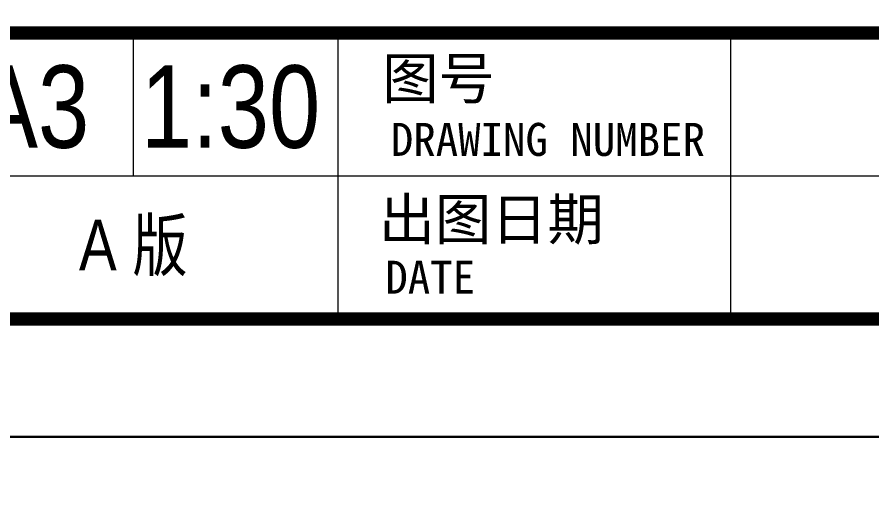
# Model space of a CAD drawing. Extents: x -517763 to -431309, y -403428 to -381056.
# Drawn here: x -445905 to -444817, y -394587 to -393984 of the extents above; entities that cross this region are included whole.
import ezdxf
from ezdxf.enums import TextEntityAlignment as Align

# ---------------------------------------------------------------- set-up
doc = ezdxf.new("R2010")
doc.units = 0
doc.header["$LTSCALE"] = 30
doc.header["$MEASUREMENT"] = 0
for name, color, linetype in [('MyLine', 199, 'Continuous'), ('图框2', 1, 'Continuous'), ('图框名称', 4, 'Continuous'), ('图框签字栏-图框文字', 255, 'Continuous')]:
    doc.layers.add(name, color=color, linetype=linetype)
doc.layers.add('图框线', color=7, linetype='Continuous', lineweight=13)
doc.styles.add('图框签字栏$0$宋体', font='', dxfattribs={"width": 0.8})
doc.styles.add('图签-样式 1', font='arial.ttf', dxfattribs={"width": 0.8})
doc.styles.add('图签-黑体', font='simhei.ttf')
doc.styles.get('图框签字栏$0$宋体').set_extended_font_data('NSimSun')

msp = doc.modelspace()

# ---------------------------------------------------------------- linework, layer by layer
at = {"layer": 'MyLine', "color": 0}
for p in [(-456209, -394368.4), (-446459.8, -394368.4)]:
    msp.add_line(p, (-444059, -394368.4), dxfattribs=at)
at = {"layer": '图框2', "color": 1}
for points in [[(-456509, -385608.4), (-456509, -394518.4), (-443909, -394518.4), (-443909, -385608.4)], [(-456509, -394518.4), (-456509, -403428.4), (-443909, -403428.4), (-443909, -394518.4)]]:
    msp.add_lwpolyline(points, close=True, dxfattribs=at)
at = {"layer": '图框线'}
for p, q in [((-445757.1, -394186.3), (-445757.1, -394004.2)), ((-445496.3, -394368.4), (-445496.3, -394004.2)), ((-444996.3, -394368.4), (-444996.3, -394004.2)), ((-446459.8, -394186.3), (-444059, -394186.3)), ((-456209, -394368.4), (-444059, -394368.4))]:
    msp.add_line(p, q, dxfattribs=at)
at = {"layer": '图框线', "const_width": 17}
msp.add_lwpolyline([(-446459.8, -385758.4), (-444059, -385758.4), (-444059, -394368.4), (-446459.8, -394368.4)], close=True, dxfattribs=at)
msp.add_lwpolyline([(-446459.8, -394004.2), (-444059, -394004.2)], dxfattribs=at)

# ---------------------------------------------------------------- texts
at = {"layer": '图框名称', "color": 2, "linetype": 'Continuous', "style": '图签-样式 1', "width": 0.8}
for s, height, p in [('A3', 105, (-445885, -394150.5)), ('1:30', 105, (-445633.3, -394150.5)), ('A 版', 64.5, (-445757.1, -394306.7))]:
    msp.add_text(s, height=height, rotation=0, dxfattribs=at).set_placement(p, align=Align.CENTER)
at = {"layer": '图框签字栏-图框文字'}
for s, height, style, p in [('图号', 52.5, '图签-黑体', (-445440, -394088.3)), ('出图日期', 52.5, '图签-黑体', (-445444.6, -394267.8)), ('DATE', 42, '图框签字栏$0$宋体', (-445436.2, -394336.3))]:
    msp.add_text(s, height=height, dxfattribs=dict(at, style=style)).set_placement(p)
at = {"layer": '图框签字栏-图框文字', "style": '图框签字栏$0$宋体'}
msp.add_text('DRAWING NUMBER', height=42, dxfattribs=at).set_placement((-445229.2, -394160.8), align=Align.CENTER)

doc.saveas('drawing.dxf')
